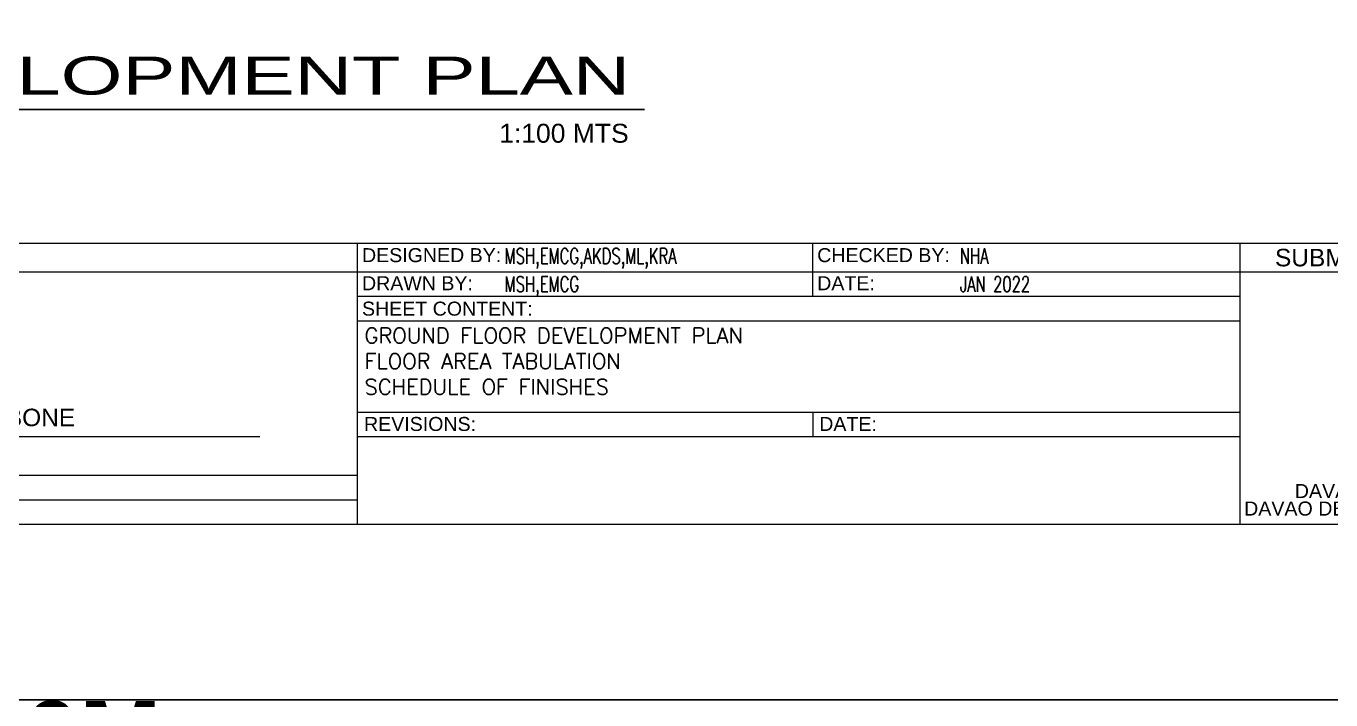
# Model space of a CAD drawing. Header units: metres. Extents: x -12400 to 1, y 0 to 106422.
# Drawn here: x -12217.5 to -12198.87, y 106364.54 to 106374.17 of the extents above; entities that cross this region are included whole.
import ezdxf
from ezdxf.enums import TextEntityAlignment as Align

# ---------------------------------------------------------------- set-up
doc = ezdxf.new("R2010")
doc.units = ezdxf.units.M
for name, color, linetype, lineweight in [('R', 1, 'Continuous', 9), ('TBLOCK-BORDER-INSIDE', 247, 'Continuous', 0), ('TBLOCK-BORDER-OUTSIDE', 240, 'Continuous', 0), ('TBLOCK-BORDER-TLINE', 40, 'Continuous', 0), ('Y', 2, 'Continuous', 13)]:
    doc.layers.add(name, color=color, linetype=linetype, lineweight=lineweight)
for name, color, linetype in [('TITLE', 1, 'Continuous'), ('TITLE BLOCK', 7, 'Continuous'), ('txt', 2, 'Continuous'), ('TXT2', 2, 'Continuous')]:
    doc.layers.add(name, color=color, linetype=linetype)
doc.styles.add('arial baltic', font='arial.ttf')
doc.styles.add('arialBOLD', font='arialbd.ttf', dxfattribs={"height": 0.2})
doc.styles.add('CPDA-FONT', font='arial.ttf')
doc.styles.add('simplex', font='simplex.shx')

# ---------------------------------------------------------------- blocks, each defined once
blk = doc.blocks.new('*U385')
at = {"layer": 'TITLE'}
blk.add_lwpolyline([(1271.65, 13.83), (1487.71, 13.83)], dxfattribs=at)
at = {"layer": 'TITLE', "color": 5, "style": 'CPDA-FONT'}
blk.add_attdef('TITLE:', text='', height=5, dxfattribs=at).set_placement((1287.8, 24.54), align=Align.MIDDLE_LEFT)
blk.add_attdef('TITLE:', (1287.89, 15.82), '', height=5, dxfattribs=at)
at = {"layer": 'TXT2', "style": 'CPDA-FONT'}
for tag, p in [('DET_NO.:', (1278.31, 17.16)), ('DWG_NO:', (1278.31, 10.5))]:
    blk.add_attdef(tag, text='', height=2.5, dxfattribs=at).set_placement(p, align=Align.MIDDLE_CENTER)
blk.add_attdef('SCALE', text='', height=2.5, dxfattribs=at).set_placement((1361.14, 10.71), align=Align.MIDDLE_LEFT)
blk = doc.blocks.new('A$Ceba0e023')
at = {"layer": 'DEFPOINTS'}
blk.add_line((76.2, 0), (0, 0), dxfattribs=at)
at = {"layer": 'TBLOCK-BORDER-INSIDE'}
blk.add_line((73.693, 6.517), (4.011, 6.517), dxfattribs=at)
blk.add_line((73.693, 6.517), (4.011, 6.517), dxfattribs=at)
at = {"layer": 'TBLOCK-BORDER-INSIDE', "ltscale": 0.35}
blk.add_line((35.111, 2.507), (35.111, 6.517), dxfattribs=at)
blk.add_lwpolyline([(47.711, 6.517), (47.711, 2.507)], dxfattribs=at)
at = {"layer": 'TBLOCK-BORDER-OUTSIDE'}
blk.add_line((73.693, 2.507), (4.011, 2.507), dxfattribs=at)
blk.add_lwpolyline([(73.693, 2.507), (4.011, 2.507), (4.011, 48.427), (73.693, 48.427)], close=True, dxfattribs=at)
at = {"layer": 'TBLOCK-BORDER-TLINE'}
for p, q in [((41.611, 5.765), (41.611, 6.517)), ((22.111, 6.116), (73.693, 6.116)), ((35.111, 5.765), (47.711, 5.765)), ((35.111, 5.414), (47.711, 5.414)), ((35.111, 4.111), (47.711, 4.111)), ((41.611, 4.111), (41.611, 3.76)), ((23.505, 3.76), (33.716, 3.76)), ((35.111, 3.76), (47.711, 3.76)), ((22.111, 3.208), (35.111, 3.208)), ((22.111, 2.858), (35.111, 2.858))]:
    blk.add_line(p, q, dxfattribs=at)
at = {"layer": 'DEFPOINTS', "style": 'arialBOLD'}
blk.add_text('TB 01B (NHA) For projects above PhP 50M', height=1.00263, dxfattribs=at).set_placement((3.98, -1.02))
at = {"layer": 'R', "style": 'arial baltic'}
for s, p in [('DESIGNED BY:', (35.174, 6.192)), ('CHECKED BY:', (41.674, 6.192)), ('DRAWN BY:', (35.174, 5.791)), ('DATE:', (41.674, 5.791)), ('SHEET CONTENT:', (35.174, 5.428)), ('REVISIONS:', (35.203, 3.781)), ('DATE:', (41.703, 3.781))]:
    blk.add_text(s, height=0.2, dxfattribs=at).set_placement(p, align=Align.BOTTOM_LEFT)
for s, height, p in [('AR. ELAINE MAE C. GUIBONE', 0.25, (28.613, 4.034)), ('DAVAO CITY/DIGOS CITY/IS GARDEN SAMAL', 0.20053, (51.513, 2.983)), ('DAVAO DEL SUR/DAVAO DEL NORTE DISTRICT OFFICE', 0.20053, (51.513, 2.733))]:
    blk.add_text(s, height=height, dxfattribs=at).set_placement(p, align=Align.MIDDLE_CENTER)
at = {"layer": 'Y', "style": 'arial baltic'}
blk.add_text('SUBMITTED BY:', height=0.25, dxfattribs=at).set_placement((48.211, 6.317), align=Align.MIDDLE_LEFT)

msp = doc.modelspace()

# ---------------------------------------------------------------- block references
at = {"xscale": 0.999738737056323, "yscale": 0.999738737056323, "zscale": 0.999738737056323}
msp.add_blockref('A$Ceba0e023', (-12247.86641, 106364.54482), dxfattribs=at)
at = {"layer": 'TITLE BLOCK'}
ref = msp.add_blockref('*U385', (-12369.75299, 106371.4756), dxfattribs=dict(at, xscale=0.1082773899033286, yscale=0.1082773899033286, zscale=0.1082773899033286))
ref.add_attrib('TITLE:', 'GROUND FLOOR DEVELOPMENT PLAN', (-12230.30319, 106373.18817), dxfattribs={"layer": 'TITLE', "color": 5, "height": 0.5413869, "style": 'CPDA-FONT', "width": 1.5})
ref.add_attrib('SCALE', '1:100 MTS', dxfattribs={"layer": 'TXT2', "height": 0.270693, "style": 'CPDA-FONT'}).set_placement((-12210.74363, 106372.63551), align=Align.MIDDLE_LEFT)

# ---------------------------------------------------------------- texts
at = {"layer": 'txt', "color": 2, "char_height": 0.22, "width": 7.5872435, "attachment_point": 1, "style": 'simplex'}
for s, insert in [('{\\W0.7;MSH,EMCG,AKDS,ML,KRA}', (-12210.66506, 106370.99262)), ('{\\W0.7;NHA}', (-12204.16676, 106370.99262)), ('{\\W0.7;MSH,EMCG}', (-12210.66506, 106370.59167)), ('{\\W0.7;JAN 2022}', (-12204.16676, 106370.59167)), ('GROUND FLOOR DEVELOPMENT PLAN\\PFLOOR AREA TABULATION\\PSCHEDULE OF FINISHES', (-12212.66506, 106369.85762))]:
    msp.add_mtext(s, dxfattribs=dict(at, insert=insert))

doc.saveas('drawing.dxf')
